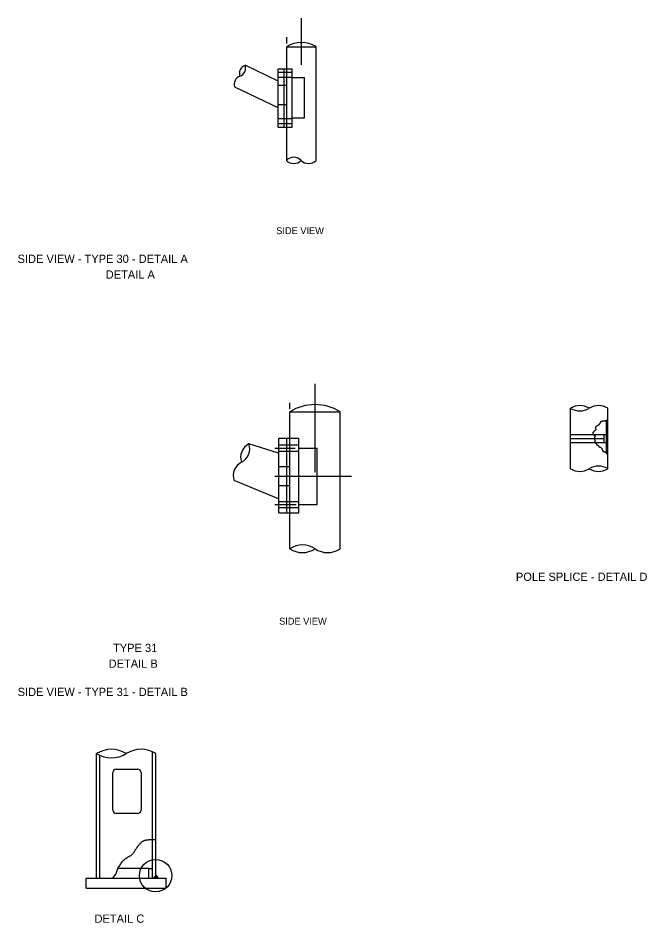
# Model space of a CAD drawing. Extents: x -799.7 to -788.2, y 481.7 to 491.1.
# Drawn here: x -794.65 to -788.16, y 481.73 to 491.06 of the extents above; entities that cross this region are included whole.
import ezdxf

# ---------------------------------------------------------------- set-up
doc = ezdxf.new("R2010")
doc.units = 0
for name, color, linetype in [('es_DETAIL', 7, 'Continuous'), ('es_NO-PLOT', 7, 'Continuous'), ('pp_PRESENTATION', 7, 'Continuous')]:
    doc.layers.add(name, color=color, linetype=linetype)

msp = doc.modelspace()

# ---------------------------------------------------------------- linework, layer by layer
at = {"layer": 'es_DETAIL'}
for p, q in [((-791.7269, 490.5804), (-791.7269, 491.0638)), ((-791.878, 490.8014), (-791.878, 490.8677)), ((-791.878, 490.7689), (-791.5757, 490.7689)), ((-791.878, 490.5386), (-791.878, 490.7689)), ((-791.5757, 489.595), (-791.5757, 490.7689)), ((-791.9666, 490.413), (-792.3074, 490.5763)), ((-791.9666, 490.5386), (-791.8207, 490.5386)), ((-791.9666, 489.9371), (-791.9666, 490.5386)), ((-791.8207, 490.5035), (-791.9666, 490.5035)), ((-791.9041, 489.9371), (-791.9041, 490.5386)), ((-791.878, 489.9371), (-791.878, 490.5386)), ((-791.8207, 489.9371), (-791.8207, 490.5386)), ((-791.8207, 490.4514), (-791.9666, 490.4514)), ((-791.8207, 490.4514), (-791.6957, 490.4514)), ((-791.6957, 490.0347), (-791.6957, 490.4514)), ((-791.9666, 490.1371), (-792.4149, 490.3519)), ((-791.878, 490.3681), (-791.9666, 490.3681)), ((-791.878, 490.1702), (-791.9666, 490.1702)), ((-791.8207, 490.0243), (-791.9666, 490.0243)), ((-791.8207, 490.0347), (-791.6957, 490.0347)), ((-791.8207, 489.9722), (-791.9666, 489.9722)), ((-791.9666, 489.9371), (-791.8207, 489.9371)), ((-791.878, 489.595), (-791.878, 489.9371)), ((-791.8465, 487.0301), (-791.8465, 487.0944)), ((-791.5861, 486.3778), (-791.5861, 487.0837)), ((-788.9505, 486.413), (-788.9505, 487.0371)), ((-788.5653, 486.413), (-788.5653, 487.0365)), ((-791.8465, 486.7282), (-791.8465, 487.0016)), ((-791.8465, 487.0016), (-791.3257, 487.0016)), ((-791.3257, 485.5872), (-791.3257, 487.0016)), ((-788.5804, 486.5779), (-788.5804, 486.9097)), ((-788.7121, 486.7637), (-788.9505, 486.7637)), ((-788.5804, 486.7637), (-788.7121, 486.7637)), ((-788.6031, 486.6803), (-788.6031, 486.7637)), ((-791.9613, 486.5749), (-792.2681, 486.6687)), ((-791.9611, 485.9573), (-791.9611, 486.7282)), ((-791.9611, 486.7282), (-791.7528, 486.7282)), ((-791.9611, 486.6578), (-791.7528, 486.6578)), ((-791.8778, 485.9573), (-791.8778, 486.7282)), ((-791.8465, 485.9573), (-791.8465, 486.7282)), ((-791.7528, 485.9573), (-791.7528, 486.7282)), ((-788.7052, 486.722), (-788.9505, 486.722)), ((-788.6934, 486.6803), (-788.9505, 486.6803)), ((-788.6031, 486.722), (-788.7052, 486.722)), ((-788.5804, 486.6803), (-788.6934, 486.6803)), ((-792.0022, 486.6266), (-791.7906, 486.6266)), ((-791.9611, 486.5953), (-791.7528, 486.5953)), ((-791.7528, 486.6266), (-791.5653, 486.6266)), ((-791.5653, 486.0432), (-791.5653, 486.6266)), ((-791.848, 486.4339), (-791.9611, 486.4339)), ((-791.9613, 486.1031), (-792.4218, 486.2899)), ((-792.0022, 486.3349), (-791.2103, 486.3349)), ((-791.848, 486.236), (-791.9611, 486.236)), ((-792.0022, 486.0432), (-791.7792, 486.0432)), ((-791.9611, 486.0745), (-791.7528, 486.0745)), ((-791.9611, 486.012), (-791.7528, 486.012)), ((-791.7528, 486.0432), (-791.5653, 486.0432)), ((-791.9611, 485.9573), (-791.7528, 485.9573)), ((-791.8465, 485.5872), (-791.8465, 485.9573)), ((-793.8402, 482.1872), (-793.8402, 483.4733)), ((-793.2644, 482.5836), (-793.2644, 483.4924)), ((-793.228, 482.1873), (-793.228, 483.4733)), ((-793.8047, 482.1872), (-793.8047, 483.4546)), ((-793.6368, 483.3122), (-793.4162, 483.3122)), ((-793.6723, 482.8894), (-793.6723, 483.2767)), ((-793.3806, 483.2767), (-793.3806, 482.8894)), ((-793.4162, 482.8539), (-793.6368, 482.8539)), ((-793.2644, 482.1872), (-793.2644, 482.5836)), ((-793.2999, 482.2867), (-793.6221, 482.2867)), ((-793.2999, 482.2867), (-793.2644, 482.2867)), ((-793.2999, 482.1872), (-793.2999, 482.2867)), ((-793.9469, 482.1872), (-793.1222, 482.1872)), ((-793.9469, 482.0831), (-793.9469, 482.1872)), ((-793.228, 482.2194), (-793.2518, 482.1872)), ((-793.228, 482.217), (-793.25, 482.1872)), ((-793.228, 482.2146), (-793.2483, 482.1872)), ((-793.228, 482.2122), (-793.2465, 482.1872)), ((-793.228, 482.2098), (-793.2447, 482.1872)), ((-793.228, 482.2074), (-793.243, 482.1872)), ((-793.228, 482.205), (-793.2412, 482.1872)), ((-793.228, 482.2026), (-793.2394, 482.1872)), ((-793.228, 482.2002), (-793.2377, 482.1872)), ((-793.228, 482.1979), (-793.2359, 482.1872)), ((-793.228, 482.1955), (-793.2341, 482.1872)), ((-793.228, 482.1931), (-793.2323, 482.1872)), ((-793.228, 482.1907), (-793.2306, 482.1872)), ((-793.228, 482.1883), (-793.2288, 482.1872)), ((-793.228, 482.2194), (-793.2042, 482.1872)), ((-793.228, 482.217), (-793.206, 482.1872)), ((-793.228, 482.2146), (-793.2078, 482.1872)), ((-793.228, 482.2122), (-793.2095, 482.1872)), ((-793.228, 482.2098), (-793.2113, 482.1872)), ((-793.228, 482.2074), (-793.2131, 482.1872)), ((-793.228, 482.205), (-793.2148, 482.1872)), ((-793.228, 482.2026), (-793.2166, 482.1872)), ((-793.228, 482.2002), (-793.2184, 482.1872)), ((-793.228, 482.1979), (-793.2202, 482.1872)), ((-793.228, 482.1955), (-793.2219, 482.1872)), ((-793.228, 482.1931), (-793.2237, 482.1872)), ((-793.228, 482.1907), (-793.2255, 482.1872)), ((-793.228, 482.1883), (-793.2272, 482.1872)), ((-793.1222, 482.0831), (-793.1222, 482.1872)), ((-793.9469, 482.0831), (-793.1222, 482.0831))]:
    msp.add_line(p, q, dxfattribs=at)
msp.add_lwpolyline([(-791.5861, 486.7946), (-791.5861, 487.2873)], dxfattribs=at)
for centre, radius, start, end in [((-792.2791, 490.4937), 0.0872, 108.91273, 199.88728), ((-792.3894, 490.5466), 0.0872, 288.91273, 19.88728), ((-792.3328, 490.3815), 0.0872, 108.91273, 199.88728), ((-791.805, 489.519), 0.1078, 44.85345, 135.14655), ((-791.805, 489.6711), 0.1078, 224.85345, 315.14655), ((-791.6521, 489.6711), 0.1078, 224.85345, 315.14655), ((-791.5861, 486.5713), 0.5029, 58.81438, 121.18562), ((-788.8544, 486.8805), 0.1837, 58.3095, 121.53617), ((-788.8544, 487.1926), 0.1837, 238.46383, 301.6905), ((-788.6618, 486.8802), 0.1837, 58.3095, 121.53617), ((-792.1981, 486.53), 0.1554, 116.78146, 199.06619), ((-792.415, 486.618), 0.1554, 296.78146, 19.06619), ((-792.275, 486.3406), 0.1554, 116.78146, 199.06619), ((-788.854, 486.5693), 0.1837, 238.3095, 301.53617), ((-788.6614, 486.2569), 0.1837, 58.46383, 121.6905), ((-788.6614, 486.5691), 0.1837, 238.3095, 301.53617), ((-791.7163, 485.3971), 0.2304, 55.59339, 124.40661), ((-791.7163, 485.7773), 0.2304, 235.59339, 304.40661), ((-791.4559, 485.7773), 0.2304, 235.59339, 304.40661), ((-793.6872, 483.2259), 0.2909, 58.25788, 121.7505), ((-793.6872, 483.7207), 0.2909, 238.2495, 301.74212), ((-793.3811, 483.226), 0.2909, 58.25788, 121.7505), ((-793.6368, 483.2767), 0.0355, 90, 180), ((-793.4162, 483.2767), 0.0355, 0, 90), ((-793.6368, 482.8894), 0.0355, 180, 270), ((-793.4162, 482.8894), 0.0355, 270, 0)]:
    msp.add_arc(centre, radius, start, end, dxfattribs=at)
msp.add_ellipse((-791.7315, 490.5164), major_axis=(-0.1469, -0.2578), ratio=0.978754, start_param=3.10596, end_param=4.194544, dxfattribs=at)
for points in [[(-788.5664, 486.9154), (-788.5718, 486.9144), (-788.5759, 486.9122), (-788.5786, 486.9111), (-788.5813, 486.9089), (-788.5854, 486.9056), (-788.5881, 486.9056), (-788.5909, 486.9035), (-788.5949, 486.9035), (-788.599, 486.9024), (-788.6031, 486.9024), (-788.6058, 486.9024), (-788.6086, 486.9024), (-788.6126, 486.9024), (-788.6167, 486.9024), (-788.6194, 486.9024), (-788.6222, 486.9013), (-788.6262, 486.9002), (-788.629, 486.9002), (-788.6317, 486.8991), (-788.6344, 486.898), (-788.6371, 486.8969), (-788.6412, 486.8937), (-788.6426, 486.8926), (-788.6439, 486.8893), (-788.6439, 486.886), (-788.6453, 486.8828), (-788.6507, 486.8773), (-788.6521, 486.873), (-788.6535, 486.8708), (-788.6548, 486.8697), (-788.6562, 486.8686), (-788.6575, 486.8664), (-788.6589, 486.8643), (-788.6603, 486.8632), (-788.663, 486.8621), (-788.6643, 486.861), (-788.6657, 486.8599), (-788.6698, 486.8577), (-788.6725, 486.8566), (-788.6752, 486.8545), (-788.6847, 486.8501), (-788.6902, 486.8468), (-788.6916, 486.8447), (-788.6916, 486.8414), (-788.6916, 486.8359), (-788.6916, 486.8327), (-788.6916, 486.8294), (-788.6916, 486.8272), (-788.6888, 486.8229), (-788.6888, 486.8185), (-788.6888, 486.8142), (-788.6916, 486.8109), (-788.6956, 486.8076), (-788.6984, 486.8065), (-788.7024, 486.8033), (-788.7079, 486.7978), (-788.7106, 486.7935), (-788.7133, 486.7891), (-788.716, 486.7921), (-788.7188, 486.7877), (-788.7201, 486.7867), (-788.7201, 486.7834), (-788.7201, 486.7812), (-788.7201, 486.7779), (-788.7201, 486.7758), (-788.7201, 486.7736), (-788.7188, 486.7725), (-788.7188, 486.7692), (-788.7188, 486.7671), (-788.7174, 486.7659), (-788.7165, 486.7661), (-788.7147, 486.7657), (-788.7106, 486.7625), (-788.7079, 486.7614), (-788.7038, 486.7592), (-788.6997, 486.757), (-788.6984, 486.7559), (-788.697, 486.7537), (-788.697, 486.7464), (-788.6984, 486.7453), (-788.6997, 486.7442), (-788.7011, 486.7409), (-788.7024, 486.7325), (-788.7038, 486.7292), (-788.7052, 486.727), (-788.7052, 486.7227), (-788.7052, 486.7194), (-788.7038, 486.7162), (-788.7011, 486.7107), (-788.6984, 486.7074)], [(-788.6984, 486.7074), (-788.6984, 486.7053), (-788.697, 486.6916), (-788.6943, 486.6818), (-788.6929, 486.6797), (-788.6902, 486.6816), (-788.6861, 486.6772), (-788.6861, 486.6751), (-788.6847, 486.6718), (-788.6834, 486.6696), (-788.6834, 486.6674), (-788.6834, 486.6653), (-788.682, 486.662), (-788.6807, 486.6609), (-788.6752, 486.6576), (-788.6643, 486.6533), (-788.6603, 486.6511), (-788.6603, 486.6457), (-788.6589, 486.6413), (-788.6589, 486.638), (-788.6575, 486.6399), (-788.6548, 486.6377), (-788.6453, 486.6345), (-788.6385, 486.6323), (-788.6358, 486.6301), (-788.6303, 486.6247), (-788.6262, 486.6225), (-788.6262, 486.6203), (-788.6262, 486.6181), (-788.6235, 486.6116), (-788.6222, 486.6083), (-788.6208, 486.6062), (-788.6208, 486.6029), (-788.6194, 486.6007), (-788.6194, 486.5985), (-788.6181, 486.5964), (-788.614, 486.5931), (-788.6099, 486.5909), (-788.6072, 486.5898), (-788.599, 486.5877), (-788.5977, 486.5866), (-788.5895, 486.5833), (-788.5854, 486.5811), (-788.5827, 486.58), (-788.5813, 486.5789), (-788.5786, 486.5757), (-788.5773, 486.5746), (-788.5773, 486.5724), (-788.5759, 486.5691), (-788.5745, 486.5659), (-788.5718, 486.5637), (-788.5654, 486.5615)], [(-793.228, 482.5836), (-793.2299, 482.5836), (-793.2367, 482.5836), (-793.2635, 482.5836), (-793.269, 482.5836), (-793.2724, 482.5829), (-793.282, 482.5822), (-793.2895, 482.5822), (-793.2964, 482.5815), (-793.3073, 482.5802), (-793.3121, 482.5795), (-793.3204, 482.5781), (-793.3279, 482.5774), (-793.3354, 482.5761), (-793.3423, 482.5747), (-793.3478, 482.5733), (-793.3519, 482.5719), (-793.3594, 482.5685), (-793.367, 482.5644), (-793.3766, 482.5575), (-793.3821, 482.5521), (-793.3875, 482.5473), (-793.3937, 482.5404), (-793.3978, 482.5356), (-793.4026, 482.5301), (-793.4081, 482.5239), (-793.4129, 482.5185), (-793.4191, 482.5102), (-793.4239, 482.5027), (-793.428, 482.4951), (-793.4355, 482.4855), (-793.441, 482.478), (-793.4465, 482.4698), (-793.4526, 482.4595), (-793.4568, 482.4519), (-793.4616, 482.4437), (-793.4698, 482.4348), (-793.4801, 482.4245), (-793.4965, 482.4135), (-793.5157, 482.4019), (-793.5349, 482.3909), (-793.5486, 482.3813), (-793.5603, 482.3717), (-793.5719, 482.3614), (-793.5829, 482.3504), (-793.5945, 482.3347), (-793.6041, 482.3175), (-793.6158, 482.299), (-793.6233, 482.2839), (-793.6309, 482.2634), (-793.6363, 482.2442), (-793.6411, 482.2325), (-793.6446, 482.227), (-793.6466, 482.225), (-793.6494, 482.2229), (-793.6501, 482.2215), (-793.6521, 482.2188), (-793.6528, 482.2167), (-793.6535, 482.2147), (-793.6549, 482.214), (-793.6555, 482.2126), (-793.6569, 482.2112), (-793.6583, 482.2092), (-793.6597, 482.2078), (-793.661, 482.2064), (-793.6624, 482.2044), (-793.6631, 482.203), (-793.6638, 482.2016), (-793.6651, 482.201), (-793.6658, 482.1996), (-793.6679, 482.1975), (-793.6692, 482.1955), (-793.6699, 482.1941), (-793.6713, 482.192), (-793.6734, 482.1907), (-793.6747, 482.1893), (-793.6761, 482.1886)]]:
    msp.add_spline(points, degree=3, dxfattribs=at)
at = {"layer": 'pp_PRESENTATION'}
msp.add_circle((-793.2313, 482.2132), 0.1673, dxfattribs=at)

# ---------------------------------------------------------------- texts
at = {"layer": 'es_NO-PLOT'}
for s, height, p in [('SIDE VIEW', 0.07109, (-791.9857, 488.8338)), ('SIDE VIEW - TYPE 30 - DETAIL A', 0.085311, (-794.6546, 488.5365)), ('DETAIL A', 0.08531, (-793.7457, 488.3744)), ('POLE SPLICE - DETAIL D', 0.085311, (-789.5134, 485.255)), ('SIDE VIEW', 0.07109, (-791.9566, 484.8035)), ('TYPE 31', 0.08531, (-793.6703, 484.5204)), ('DETAIL B', 0.08531, (-793.7156, 484.3583)), ('SIDE VIEW - TYPE 31 - DETAIL B', 0.085311, (-794.6539, 484.0666)), ('DETAIL C', 0.08531, (-793.861, 481.7263))]:
    msp.add_text(s, height=height, dxfattribs=at).set_placement(p)

doc.saveas('drawing.dxf')
